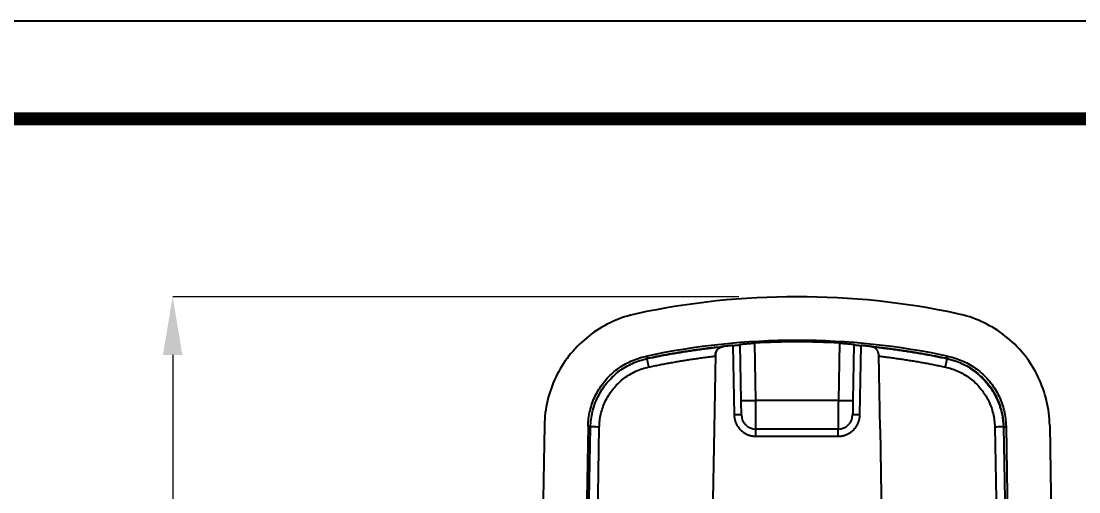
# Model space of a CAD drawing. Extents: x 0 to 395, y 0 to 289.
# Drawn here: x 61.4 to 134, y 257 to 289.4 of the extents above; entities that cross this region are included whole.
import ezdxf

# ---------------------------------------------------------------- set-up
doc = ezdxf.new("R2010")
doc.units = 0
doc.header["$LTSCALE"] = 10
doc.header["$MEASUREMENT"] = 0
doc.header["$PDMODE"] = 3
doc.header["$PDSIZE"] = -10
doc.layers.get('0').update_dxf_attribs({"linetype": 'CONTINUOUS'})
doc.layers.get('DEFPOINTS').update_dxf_attribs({"linetype": 'CONTINUOUS'})
doc.layers.add('1', color=7, linetype='CONTINUOUS')
doc.styles.add('Daelim Dimension', font='')
doc.styles.get('Daelim Dimension').set_extended_font_data('나눔고딕')
doc.dimstyles.new('DEFAULT', dxfattribs={"dimscale": 2, "dimtxt": 2, "dimasz": 2, "dimexe": 0, "dimexo": 2, "dimgap": 1, "dimtad": 1, "dimdec": 0, "dimzin": 9, "dimdsep": 46, "dimtxsty": 'Daelim Dimension', "dimcen": 0.5, "dimclrd": 5, "dimclre": 5, "dimclrt": 256, "dimadec": 1, "dimazin": 0, "dimtfac": 1, "dimtdec": 0, "dimtix": 1, "dimtmove": 0, "dimatfit": 3, "dimfxl": 1, "dimtolj": 1, "dimtzin": 1, "dimlwd": 9, "dimlwe": 9, "dimarcsym": 0})

# ---------------------------------------------------------------- blocks, each defined once
blk = doc.blocks.new('*D7')
at = {"color": 5, "linetype": 'ByBlock', "lineweight": 9, "ltscale": 0.5, "transparency": 16777216}
for p, q in [((110.67, 270.43), (71.782, 270.43)), ((71.782, 266.43), (71.782, 213.906)), ((110.67, 209.906), (71.782, 209.906))]:
    blk.add_line(p, q, dxfattribs=at)
at = {"color": 5, "ltscale": 0.5, "transparency": 16777216}
for points in [[(71.116, 266.43), (72.449, 266.43), (71.782, 270.43)], [(71.116, 213.906), (72.449, 213.906), (71.782, 209.906)]]:
    blk.add_solid(points, dxfattribs=at)
at = {"layer": 'DEFPOINTS', "color": 0, "ltscale": 0.5, "transparency": 16777216}
for p in [(114.67, 270.43), (71.782, 209.906), (114.67, 209.906)]:
    blk.add_point(p, dxfattribs=at)
at = {"color": 7, "ltscale": 0.5, "transparency": 16777216, "insert": (66.516, 240.168), "char_height": 6, "attachment_point": 5, "rotation": 90, "style": 'Daelim Dimension'}
blk.add_mtext('\\A1;61', dxfattribs=at)

msp = doc.modelspace()

# ---------------------------------------------------------------- linework, layer by layer
at = {"ltscale": 0.5}
msp.add_lwpolyline([(0, 0), (394.94, 0), (394.94, 289.38), (0, 289.38)], close=True, dxfattribs=at)
at = {"color": 5, "linetype": 'ByBlock', "lineweight": 200, "const_width": 0.91}
msp.add_lwpolyline([(6.351, 12.391), (388.551, 12.391), (388.551, 282.661), (6.351, 282.661)], close=True, dxfattribs=at)
at = {"layer": '1'}
for p, q in [((110.267, 267.076), (110.351, 262.312)), ((110.833, 263.294), (110.766, 267.156)), ((111.833, 263.294), (111.764, 267.242)), ((117.575, 267.242), (117.506, 263.294)), ((118.574, 267.156), (118.506, 263.294)), ((118.989, 262.312), (119.072, 267.076)), ((109.058, 266.425), (108.97, 261.355)), ((120.37, 261.355), (120.281, 266.425)), ((117.506, 263.294), (111.833, 263.294)), ((97.317, 261.583), (96.505, 215.074)), ((132.023, 261.583), (132.835, 215.074)), ((100.317, 261.53), (99.52, 215.869)), ((100.178, 244.168), (100.486, 261.471)), ((100.778, 244.168), (101.086, 261.471)), ((108.97, 261.355), (108.733, 247.795)), ((111.85, 260.838), (111.85, 261.329)), ((117.489, 261.329), (111.85, 261.329)), ((111.85, 260.838), (117.489, 260.838)), ((117.489, 260.838), (117.489, 261.329)), ((120.37, 261.355), (120.606, 247.795)), ((128.254, 261.471), (128.561, 244.168)), ((128.854, 261.471), (129.161, 244.168)), ((129.023, 261.53), (129.82, 215.869))]:
    msp.add_line(p, q, dxfattribs=at)
for points in [[(103.644, 269.266), (103.433, 269.218), (103.224, 269.164), (103.018, 269.105), (102.813, 269.041), (102.611, 268.971), (102.41, 268.896), (102.212, 268.816), (102.016, 268.73), (101.822, 268.639), (101.63, 268.543), (101.441, 268.441), (101.253, 268.334), (101.068, 268.222), (100.887, 268.105), (100.709, 267.983), (100.535, 267.857), (100.365, 267.727), (100.199, 267.592), (100.036, 267.453), (99.877, 267.31), (99.722, 267.163), (99.571, 267.011), (99.424, 266.855), (99.28, 266.694), (99.14, 266.529), (99.005, 266.36), (98.875, 266.188), (98.749, 266.013), (98.629, 265.836), (98.514, 265.655), (98.404, 265.472), (98.299, 265.286), (98.198, 265.097), (98.103, 264.905), (98.013, 264.71), (97.928, 264.513), (97.848, 264.312), (97.773, 264.109), (97.703, 263.904), (97.64, 263.699), (97.582, 263.492), (97.53, 263.284), (97.484, 263.075), (97.443, 262.865), (97.408, 262.654), (97.378, 262.442), (97.354, 262.228), (97.336, 262.014), (97.323, 261.799), (97.317, 261.583)], [(132.023, 261.583), (132.016, 261.799), (132.004, 262.014), (131.985, 262.228), (131.961, 262.441), (131.932, 262.653), (131.897, 262.864), (131.856, 263.074), (131.81, 263.283), (131.757, 263.491), (131.7, 263.698), (131.636, 263.903), (131.567, 264.108), (131.492, 264.311), (131.412, 264.512), (131.327, 264.709), (131.237, 264.904), (131.141, 265.096), (131.041, 265.285), (130.936, 265.471), (130.826, 265.654), (130.711, 265.835), (130.591, 266.012), (130.465, 266.187), (130.335, 266.359), (130.2, 266.528), (130.06, 266.693), (129.917, 266.854), (129.769, 267.01), (129.618, 267.162), (129.463, 267.31), (129.304, 267.453), (129.141, 267.592), (128.975, 267.727), (128.805, 267.857), (128.631, 267.983), (128.454, 268.104), (128.273, 268.221), (128.087, 268.334), (127.9, 268.441), (127.71, 268.543), (127.518, 268.639), (127.324, 268.73), (127.128, 268.816), (126.929, 268.896), (126.729, 268.971), (126.527, 269.041), (126.322, 269.105), (126.115, 269.164), (125.906, 269.218), (125.695, 269.266)], [(104.369, 266.177), (104.472, 266.199), (104.576, 266.221), (104.68, 266.242), (104.783, 266.263), (104.887, 266.284), (104.991, 266.305), (105.095, 266.325), (105.199, 266.346), (105.303, 266.366), (105.407, 266.386), (105.511, 266.405), (105.615, 266.425), (105.719, 266.444), (105.823, 266.463), (105.927, 266.482), (106.032, 266.5), (106.136, 266.519), (106.24, 266.537), (106.345, 266.554), (106.449, 266.572), (106.553, 266.59), (106.658, 266.607), (106.762, 266.624), (106.867, 266.64), (106.972, 266.657), (107.076, 266.673), (107.181, 266.689), (107.286, 266.705), (107.39, 266.721), (107.495, 266.736), (107.6, 266.751), (107.705, 266.766), (107.81, 266.781), (107.914, 266.796), (108.019, 266.81), (108.124, 266.824), (108.229, 266.838), (108.334, 266.852), (108.439, 266.865), (108.544, 266.878), (108.65, 266.891), (108.755, 266.904), (108.86, 266.916), (108.965, 266.929), (109.07, 266.941), (109.175, 266.952), (109.281, 266.964), (109.386, 266.975), (109.491, 266.987), (109.597, 266.998)], [(109.164, 266.953), (109.069, 266.942), (108.975, 266.931), (108.88, 266.92), (108.786, 266.909), (108.691, 266.898), (108.597, 266.886), (108.502, 266.874), (108.408, 266.862), (108.313, 266.85), (108.219, 266.838), (108.124, 266.826), (108.03, 266.813), (107.936, 266.8), (107.841, 266.787), (107.747, 266.774), (107.653, 266.76), (107.558, 266.747), (107.464, 266.733), (107.37, 266.719), (107.275, 266.705), (107.181, 266.691), (107.087, 266.676), (106.993, 266.662), (106.898, 266.647), (106.804, 266.632), (106.71, 266.617), (106.616, 266.601), (106.522, 266.586), (106.427, 266.57), (106.333, 266.554), (106.239, 266.538), (106.145, 266.521), (106.051, 266.505), (105.957, 266.488), (105.863, 266.471), (105.769, 266.454), (105.675, 266.437), (105.581, 266.42), (105.487, 266.402), (105.393, 266.384), (105.299, 266.366), (105.205, 266.348), (105.111, 266.33), (105.017, 266.311), (104.923, 266.293), (104.829, 266.274), (104.735, 266.255), (104.642, 266.235), (104.548, 266.216), (104.454, 266.196)], [(109.597, 267.012), (109.579, 267.01), (109.562, 267.007), (109.545, 267.004), (109.528, 267), (109.511, 266.996), (109.494, 266.992), (109.478, 266.987), (109.461, 266.982), (109.445, 266.976), (109.429, 266.969), (109.413, 266.962), (109.397, 266.955), (109.381, 266.947), (109.366, 266.939), (109.351, 266.93), (109.336, 266.921), (109.322, 266.911), (109.307, 266.901), (109.293, 266.891), (109.28, 266.88), (109.266, 266.869), (109.253, 266.858), (109.241, 266.846), (109.228, 266.833), (109.216, 266.821), (109.205, 266.808), (109.193, 266.794), (109.183, 266.781), (109.172, 266.767), (109.162, 266.753), (109.153, 266.738), (109.144, 266.723), (109.135, 266.708), (109.127, 266.693), (109.119, 266.677), (109.111, 266.661), (109.104, 266.645), (109.098, 266.629), (109.092, 266.613), (109.086, 266.597), (109.081, 266.58), (109.077, 266.563), (109.073, 266.546), (109.069, 266.529), (109.066, 266.512), (109.064, 266.495), (109.061, 266.477), (109.06, 266.46), (109.059, 266.442), (109.058, 266.425)], [(109.058, 266.422), (109.059, 266.443), (109.06, 266.464), (109.063, 266.485), (109.066, 266.505), (109.069, 266.525), (109.073, 266.545), (109.078, 266.565), (109.084, 266.584), (109.09, 266.603), (109.096, 266.621), (109.104, 266.639), (109.111, 266.657), (109.119, 266.674), (109.128, 266.69), (109.137, 266.707), (109.146, 266.722), (109.156, 266.737), (109.166, 266.752), (109.177, 266.766), (109.187, 266.78), (109.198, 266.794), (109.21, 266.807), (109.221, 266.819), (109.233, 266.831), (109.245, 266.843), (109.258, 266.854), (109.27, 266.864), (109.283, 266.875), (109.296, 266.885), (109.309, 266.894), (109.322, 266.903), (109.336, 266.912), (109.349, 266.92), (109.363, 266.927), (109.377, 266.935), (109.391, 266.942), (109.405, 266.948), (109.419, 266.954), (109.434, 266.96), (109.448, 266.965), (109.463, 266.97), (109.477, 266.975), (109.492, 266.979), (109.507, 266.983), (109.521, 266.986), (109.536, 266.989), (109.551, 266.992), (109.566, 266.994), (109.581, 266.996), (109.597, 266.998)], [(110.267, 267.076), (110.254, 267.075), (110.241, 267.073), (110.227, 267.072), (110.214, 267.071), (110.2, 267.07), (110.187, 267.069), (110.173, 267.067), (110.16, 267.066), (110.147, 267.065), (110.133, 267.064), (110.12, 267.063), (110.106, 267.061), (110.093, 267.06), (110.08, 267.059), (110.066, 267.058), (110.053, 267.056), (110.039, 267.055), (110.026, 267.054), (110.012, 267.053), (109.999, 267.051), (109.986, 267.05), (109.972, 267.049), (109.959, 267.047), (109.945, 267.046), (109.932, 267.045), (109.919, 267.044), (109.905, 267.042), (109.892, 267.041), (109.878, 267.04), (109.865, 267.038), (109.852, 267.037), (109.838, 267.036), (109.825, 267.034), (109.811, 267.033), (109.798, 267.032), (109.784, 267.031), (109.771, 267.029), (109.758, 267.028), (109.744, 267.027), (109.731, 267.025), (109.717, 267.024), (109.704, 267.022), (109.691, 267.021), (109.677, 267.02), (109.664, 267.018), (109.65, 267.017), (109.637, 267.016), (109.624, 267.014), (109.61, 267.013), (109.597, 267.012)], [(110.267, 267.076), (110.283, 267.077), (110.299, 267.079), (110.314, 267.08), (110.33, 267.081), (110.345, 267.083), (110.361, 267.084), (110.376, 267.086), (110.391, 267.087), (110.406, 267.088), (110.421, 267.09), (110.436, 267.091), (110.451, 267.093), (110.466, 267.094), (110.48, 267.095), (110.494, 267.096), (110.508, 267.098), (110.521, 267.099), (110.534, 267.1), (110.547, 267.102), (110.56, 267.103), (110.573, 267.104), (110.585, 267.105), (110.597, 267.106), (110.609, 267.107), (110.62, 267.109), (110.631, 267.11), (110.641, 267.111), (110.652, 267.112), (110.661, 267.113), (110.671, 267.114), (110.68, 267.115), (110.688, 267.116), (110.697, 267.117), (110.705, 267.117), (110.712, 267.118), (110.719, 267.119), (110.725, 267.12), (110.731, 267.121), (110.737, 267.121), (110.742, 267.122), (110.746, 267.123), (110.751, 267.123), (110.754, 267.124), (110.758, 267.124), (110.76, 267.125), (110.762, 267.125), (110.764, 267.126), (110.765, 267.126), (110.766, 267.126), (110.766, 267.127)], [(110.766, 267.156), (110.766, 267.157), (110.768, 267.158), (110.77, 267.158), (110.774, 267.159), (110.778, 267.16), (110.784, 267.161), (110.79, 267.162), (110.797, 267.163), (110.805, 267.164), (110.815, 267.166), (110.825, 267.167), (110.836, 267.168), (110.848, 267.17), (110.861, 267.171), (110.875, 267.173), (110.889, 267.174), (110.905, 267.176), (110.921, 267.178), (110.938, 267.179), (110.956, 267.181), (110.975, 267.183), (110.995, 267.185), (111.015, 267.187), (111.036, 267.189), (111.058, 267.191), (111.08, 267.193), (111.103, 267.195), (111.127, 267.197), (111.151, 267.199), (111.176, 267.201), (111.202, 267.203), (111.228, 267.205), (111.255, 267.208), (111.283, 267.21), (111.31, 267.212), (111.338, 267.214), (111.367, 267.216), (111.396, 267.218), (111.425, 267.22), (111.454, 267.222), (111.484, 267.225), (111.515, 267.227), (111.545, 267.229), (111.576, 267.231), (111.607, 267.233), (111.638, 267.235), (111.67, 267.237), (111.701, 267.239), (111.733, 267.241), (111.764, 267.242)], [(117.575, 267.242), (117.607, 267.241), (117.638, 267.239), (117.669, 267.237), (117.701, 267.235), (117.731, 267.233), (117.762, 267.231), (117.793, 267.229), (117.823, 267.227), (117.853, 267.225), (117.884, 267.223), (117.913, 267.22), (117.943, 267.218), (117.972, 267.216), (118, 267.214), (118.028, 267.212), (118.056, 267.21), (118.083, 267.208), (118.11, 267.205), (118.136, 267.203), (118.162, 267.201), (118.187, 267.199), (118.211, 267.197), (118.235, 267.195), (118.259, 267.193), (118.281, 267.191), (118.303, 267.189), (118.324, 267.187), (118.344, 267.185), (118.364, 267.183), (118.382, 267.181), (118.4, 267.18), (118.418, 267.178), (118.434, 267.176), (118.45, 267.174), (118.465, 267.173), (118.478, 267.171), (118.491, 267.17), (118.503, 267.168), (118.514, 267.167), (118.524, 267.166), (118.534, 267.164), (118.542, 267.163), (118.549, 267.162), (118.556, 267.161), (118.561, 267.16), (118.566, 267.159), (118.569, 267.158), (118.572, 267.158), (118.573, 267.157), (118.574, 267.156)], [(118.573, 267.127), (118.573, 267.126), (118.574, 267.126), (118.575, 267.126), (118.577, 267.125), (118.579, 267.125), (118.582, 267.124), (118.585, 267.124), (118.589, 267.123), (118.593, 267.123), (118.597, 267.122), (118.602, 267.121), (118.608, 267.121), (118.614, 267.12), (118.621, 267.119), (118.627, 267.118), (118.635, 267.117), (118.642, 267.117), (118.651, 267.116), (118.659, 267.115), (118.668, 267.114), (118.678, 267.113), (118.687, 267.112), (118.698, 267.111), (118.708, 267.11), (118.719, 267.109), (118.73, 267.108), (118.742, 267.106), (118.754, 267.105), (118.766, 267.104), (118.778, 267.103), (118.791, 267.102), (118.804, 267.1), (118.818, 267.099), (118.831, 267.098), (118.845, 267.097), (118.859, 267.095), (118.874, 267.094), (118.888, 267.093), (118.903, 267.091), (118.917, 267.09), (118.932, 267.088), (118.947, 267.087), (118.963, 267.086), (118.978, 267.084), (118.994, 267.083), (119.009, 267.082), (119.025, 267.08), (119.041, 267.079), (119.056, 267.077), (119.072, 267.076)], [(119.743, 267.012), (119.729, 267.013), (119.716, 267.014), (119.702, 267.016), (119.689, 267.017), (119.676, 267.018), (119.662, 267.02), (119.649, 267.021), (119.635, 267.022), (119.622, 267.024), (119.609, 267.025), (119.595, 267.027), (119.582, 267.028), (119.568, 267.029), (119.555, 267.031), (119.542, 267.032), (119.528, 267.033), (119.515, 267.034), (119.501, 267.036), (119.488, 267.037), (119.474, 267.038), (119.461, 267.04), (119.448, 267.041), (119.434, 267.042), (119.421, 267.044), (119.407, 267.045), (119.394, 267.046), (119.381, 267.047), (119.367, 267.049), (119.354, 267.05), (119.34, 267.051), (119.327, 267.053), (119.314, 267.054), (119.3, 267.055), (119.287, 267.056), (119.273, 267.058), (119.26, 267.059), (119.246, 267.06), (119.233, 267.061), (119.22, 267.063), (119.206, 267.064), (119.193, 267.065), (119.179, 267.066), (119.166, 267.067), (119.153, 267.069), (119.139, 267.07), (119.126, 267.071), (119.112, 267.072), (119.099, 267.073), (119.085, 267.075), (119.072, 267.076)], [(120.281, 266.425), (120.281, 266.442), (120.28, 266.46), (120.278, 266.477), (120.276, 266.494), (120.273, 266.512), (120.27, 266.529), (120.267, 266.546), (120.263, 266.562), (120.258, 266.579), (120.253, 266.596), (120.248, 266.613), (120.242, 266.629), (120.235, 266.645), (120.228, 266.661), (120.221, 266.677), (120.213, 266.692), (120.205, 266.708), (120.196, 266.723), (120.187, 266.737), (120.177, 266.752), (120.168, 266.766), (120.157, 266.78), (120.146, 266.794), (120.135, 266.807), (120.123, 266.82), (120.111, 266.833), (120.099, 266.845), (120.086, 266.857), (120.073, 266.869), (120.06, 266.88), (120.047, 266.891), (120.033, 266.901), (120.018, 266.911), (120.004, 266.921), (119.989, 266.93), (119.974, 266.939), (119.958, 266.947), (119.943, 266.955), (119.927, 266.962), (119.911, 266.969), (119.895, 266.975), (119.879, 266.981), (119.862, 266.987), (119.846, 266.992), (119.829, 266.996), (119.812, 267), (119.795, 267.004), (119.777, 267.007), (119.76, 267.01), (119.743, 267.012)], [(119.743, 266.998), (119.848, 266.987), (119.953, 266.975), (120.059, 266.964), (120.164, 266.952), (120.269, 266.941), (120.374, 266.929), (120.48, 266.916), (120.585, 266.904), (120.69, 266.891), (120.795, 266.878), (120.9, 266.865), (121.005, 266.852), (121.11, 266.838), (121.215, 266.824), (121.32, 266.81), (121.425, 266.796), (121.53, 266.781), (121.635, 266.766), (121.74, 266.751), (121.844, 266.736), (121.949, 266.721), (122.054, 266.705), (122.159, 266.689), (122.263, 266.673), (122.368, 266.657), (122.472, 266.64), (122.577, 266.624), (122.681, 266.607), (122.786, 266.59), (122.89, 266.572), (122.995, 266.554), (123.099, 266.537), (123.204, 266.519), (123.308, 266.5), (123.412, 266.482), (123.516, 266.463), (123.62, 266.444), (123.725, 266.425), (123.829, 266.405), (123.933, 266.386), (124.037, 266.366), (124.141, 266.346), (124.245, 266.325), (124.348, 266.305), (124.452, 266.284), (124.556, 266.263), (124.66, 266.242), (124.764, 266.221), (124.867, 266.199), (124.971, 266.177)], [(124.885, 266.196), (124.787, 266.217), (124.689, 266.237), (124.59, 266.257), (124.492, 266.277), (124.393, 266.297), (124.295, 266.317), (124.196, 266.336), (124.098, 266.355), (123.999, 266.374), (123.9, 266.393), (123.802, 266.412), (123.703, 266.43), (123.604, 266.448), (123.506, 266.466), (123.407, 266.484), (123.308, 266.501), (123.209, 266.519), (123.11, 266.536), (123.012, 266.553), (122.913, 266.57), (122.814, 266.586), (122.715, 266.603), (122.616, 266.619), (122.517, 266.635), (122.418, 266.65), (122.319, 266.666), (122.22, 266.681), (122.121, 266.697), (122.022, 266.711), (121.923, 266.726), (121.823, 266.741), (121.724, 266.755), (121.625, 266.769), (121.526, 266.783), (121.427, 266.797), (121.327, 266.811), (121.228, 266.824), (121.129, 266.837), (121.029, 266.85), (120.93, 266.863), (120.831, 266.875), (120.731, 266.888), (120.632, 266.9), (120.532, 266.912), (120.433, 266.923), (120.333, 266.935), (120.234, 266.946), (120.134, 266.957), (120.035, 266.968), (119.935, 266.979)], [(100.317, 261.53), (100.321, 261.665), (100.329, 261.799), (100.34, 261.933), (100.355, 262.066), (100.373, 262.199), (100.395, 262.331), (100.421, 262.462), (100.45, 262.592), (100.482, 262.722), (100.519, 262.851), (100.558, 262.98), (100.601, 263.108), (100.648, 263.235), (100.698, 263.36), (100.752, 263.484), (100.808, 263.606), (100.868, 263.725), (100.93, 263.844), (100.996, 263.96), (101.065, 264.074), (101.137, 264.187), (101.212, 264.298), (101.29, 264.407), (101.371, 264.515), (101.456, 264.62), (101.543, 264.724), (101.633, 264.824), (101.725, 264.922), (101.82, 265.017), (101.917, 265.109), (102.016, 265.199), (102.118, 265.285), (102.222, 265.37), (102.328, 265.451), (102.436, 265.53), (102.547, 265.606), (102.661, 265.679), (102.776, 265.749), (102.894, 265.816), (103.012, 265.88), (103.132, 265.94), (103.253, 265.997), (103.376, 266.05), (103.5, 266.101), (103.625, 266.147), (103.752, 266.191), (103.88, 266.231), (104.009, 266.268), (104.139, 266.301), (104.271, 266.331)], [(100.486, 261.471), (100.49, 261.603), (100.497, 261.734), (100.509, 261.865), (100.523, 261.996), (100.542, 262.127), (100.563, 262.257), (100.588, 262.386), (100.617, 262.514), (100.649, 262.642), (100.685, 262.769), (100.724, 262.895), (100.766, 263.019), (100.812, 263.143), (100.861, 263.265), (100.913, 263.386), (100.968, 263.506), (101.027, 263.624), (101.089, 263.74), (101.154, 263.854), (101.221, 263.967), (101.292, 264.078), (101.366, 264.187), (101.443, 264.294), (101.523, 264.399), (101.605, 264.502), (101.69, 264.602), (101.778, 264.7), (101.869, 264.796), (101.962, 264.889), (102.057, 264.98), (102.155, 265.068), (102.255, 265.154), (102.358, 265.237), (102.462, 265.317), (102.569, 265.394), (102.678, 265.468), (102.789, 265.539), (102.901, 265.607), (103.016, 265.673), (103.132, 265.735), (103.25, 265.794), (103.369, 265.85), (103.49, 265.902), (103.612, 265.952), (103.735, 265.998), (103.86, 266.04), (103.986, 266.08), (104.112, 266.115), (104.24, 266.148), (104.369, 266.177)], [(104.454, 266.196), (104.45, 266.199), (104.447, 266.201), (104.443, 266.204), (104.44, 266.207), (104.436, 266.209), (104.433, 266.212), (104.429, 266.215), (104.426, 266.217), (104.422, 266.22), (104.418, 266.222), (104.415, 266.225), (104.411, 266.228), (104.408, 266.23), (104.404, 266.233), (104.4, 266.236), (104.397, 266.238), (104.393, 266.241), (104.39, 266.244), (104.386, 266.247), (104.382, 266.249), (104.379, 266.252), (104.375, 266.255), (104.372, 266.257), (104.368, 266.26), (104.364, 266.263), (104.361, 266.265), (104.357, 266.268), (104.353, 266.271), (104.35, 266.274), (104.346, 266.276), (104.342, 266.279), (104.339, 266.282), (104.335, 266.284), (104.331, 266.287), (104.327, 266.29), (104.324, 266.293), (104.32, 266.295), (104.316, 266.298), (104.313, 266.301), (104.309, 266.304), (104.305, 266.306), (104.301, 266.309), (104.298, 266.312), (104.294, 266.315), (104.29, 266.318), (104.286, 266.32), (104.283, 266.323), (104.279, 266.326), (104.275, 266.329), (104.271, 266.331)], [(104.493, 265.601), (104.584, 265.62), (104.674, 265.639), (104.765, 265.658), (104.856, 265.676), (104.947, 265.695), (105.037, 265.713), (105.128, 265.731), (105.219, 265.749), (105.31, 265.767), (105.401, 265.784), (105.491, 265.802), (105.582, 265.819), (105.673, 265.836), (105.764, 265.853), (105.855, 265.869), (105.946, 265.886), (106.037, 265.902), (106.128, 265.919), (106.22, 265.935), (106.311, 265.95), (106.402, 265.966), (106.493, 265.982), (106.584, 265.997), (106.676, 266.012), (106.767, 266.027), (106.858, 266.042), (106.949, 266.057), (107.041, 266.071), (107.132, 266.085), (107.223, 266.099), (107.315, 266.113), (107.406, 266.127), (107.498, 266.141), (107.589, 266.154), (107.681, 266.167), (107.772, 266.181), (107.864, 266.193), (107.956, 266.206), (108.047, 266.219), (108.139, 266.231), (108.231, 266.243), (108.322, 266.256), (108.414, 266.267), (108.506, 266.279), (108.598, 266.291), (108.689, 266.302), (108.781, 266.313), (108.873, 266.324), (108.965, 266.335), (109.057, 266.346)], [(120.283, 266.346), (120.374, 266.335), (120.466, 266.324), (120.558, 266.313), (120.65, 266.302), (120.742, 266.291), (120.834, 266.279), (120.925, 266.267), (121.017, 266.256), (121.109, 266.243), (121.2, 266.231), (121.292, 266.219), (121.384, 266.206), (121.475, 266.194), (121.567, 266.181), (121.658, 266.167), (121.75, 266.154), (121.841, 266.141), (121.933, 266.127), (122.024, 266.113), (122.116, 266.099), (122.207, 266.085), (122.299, 266.071), (122.39, 266.057), (122.481, 266.042), (122.572, 266.027), (122.664, 266.012), (122.755, 265.997), (122.846, 265.982), (122.937, 265.966), (123.029, 265.95), (123.12, 265.935), (123.211, 265.919), (123.302, 265.902), (123.393, 265.886), (123.484, 265.869), (123.575, 265.853), (123.666, 265.836), (123.757, 265.819), (123.848, 265.802), (123.939, 265.784), (124.03, 265.767), (124.12, 265.749), (124.211, 265.731), (124.302, 265.713), (124.393, 265.695), (124.484, 265.676), (124.574, 265.658), (124.665, 265.639), (124.756, 265.62), (124.846, 265.601)], [(125.068, 266.331), (125.065, 266.329), (125.061, 266.326), (125.057, 266.324), (125.054, 266.321), (125.05, 266.318), (125.047, 266.316), (125.043, 266.313), (125.04, 266.31), (125.036, 266.308), (125.032, 266.305), (125.029, 266.302), (125.025, 266.3), (125.022, 266.297), (125.018, 266.294), (125.014, 266.292), (125.011, 266.289), (125.007, 266.286), (125.004, 266.284), (125, 266.281), (124.996, 266.278), (124.993, 266.276), (124.989, 266.273), (124.985, 266.27), (124.982, 266.267), (124.978, 266.265), (124.974, 266.262), (124.971, 266.259), (124.967, 266.257), (124.963, 266.254), (124.96, 266.251), (124.956, 266.248), (124.952, 266.246), (124.949, 266.243), (124.945, 266.24), (124.941, 266.238), (124.938, 266.235), (124.934, 266.232), (124.93, 266.229), (124.927, 266.227), (124.923, 266.224), (124.919, 266.221), (124.915, 266.218), (124.912, 266.216), (124.908, 266.213), (124.904, 266.21), (124.9, 266.207), (124.897, 266.204), (124.893, 266.202), (124.889, 266.199), (124.885, 266.196)], [(124.885, 266.196), (124.898, 266.193), (124.911, 266.191), (124.924, 266.188), (124.937, 266.185), (124.949, 266.182), (124.962, 266.179), (124.975, 266.177), (124.987, 266.174), (125, 266.171), (125.013, 266.168), (125.025, 266.165), (125.038, 266.162), (125.051, 266.158), (125.063, 266.155), (125.076, 266.152), (125.088, 266.149), (125.101, 266.146), (125.114, 266.143), (125.126, 266.139), (125.139, 266.136), (125.151, 266.133), (125.164, 266.129), (125.176, 266.126), (125.189, 266.122), (125.201, 266.119), (125.214, 266.115), (125.226, 266.112), (125.239, 266.108), (125.251, 266.105), (125.263, 266.101), (125.276, 266.097), (125.288, 266.094), (125.301, 266.09), (125.313, 266.086), (125.325, 266.083), (125.338, 266.079), (125.35, 266.075), (125.362, 266.071), (125.375, 266.067), (125.387, 266.063), (125.399, 266.059), (125.411, 266.055), (125.424, 266.051), (125.436, 266.047), (125.448, 266.043), (125.46, 266.039), (125.473, 266.035), (125.485, 266.031), (125.497, 266.026), (125.509, 266.022)], [(124.971, 266.177), (125.099, 266.148), (125.227, 266.115), (125.354, 266.08), (125.479, 266.04), (125.604, 265.998), (125.727, 265.952), (125.85, 265.902), (125.97, 265.85), (126.09, 265.794), (126.207, 265.735), (126.324, 265.673), (126.438, 265.607), (126.551, 265.539), (126.661, 265.468), (126.77, 265.394), (126.877, 265.317), (126.982, 265.237), (127.084, 265.154), (127.184, 265.068), (127.282, 264.98), (127.378, 264.889), (127.471, 264.796), (127.561, 264.7), (127.649, 264.602), (127.734, 264.502), (127.817, 264.399), (127.896, 264.294), (127.973, 264.187), (128.047, 264.078), (128.118, 263.967), (128.186, 263.854), (128.251, 263.74), (128.313, 263.624), (128.371, 263.506), (128.427, 263.386), (128.479, 263.265), (128.528, 263.143), (128.573, 263.019), (128.616, 262.895), (128.655, 262.769), (128.69, 262.642), (128.722, 262.514), (128.751, 262.386), (128.776, 262.257), (128.798, 262.127), (128.816, 261.996), (128.831, 261.865), (128.842, 261.734), (128.85, 261.603), (128.854, 261.471)], [(125.068, 266.331), (125.2, 266.301), (125.33, 266.268), (125.46, 266.231), (125.588, 266.191), (125.714, 266.147), (125.839, 266.101), (125.963, 266.05), (126.086, 265.997), (126.207, 265.94), (126.327, 265.88), (126.445, 265.816), (126.562, 265.749), (126.678, 265.679), (126.792, 265.606), (126.903, 265.53), (127.011, 265.451), (127.118, 265.37), (127.221, 265.286), (127.323, 265.199), (127.422, 265.109), (127.519, 265.017), (127.614, 264.922), (127.706, 264.825), (127.796, 264.724), (127.883, 264.621), (127.968, 264.515), (128.049, 264.408), (128.127, 264.299), (128.202, 264.188), (128.274, 264.075), (128.343, 263.96), (128.409, 263.844), (128.472, 263.726), (128.531, 263.606), (128.588, 263.484), (128.641, 263.361), (128.691, 263.236), (128.738, 263.109), (128.781, 262.981), (128.821, 262.852), (128.857, 262.723), (128.889, 262.593), (128.918, 262.462), (128.944, 262.331), (128.966, 262.199), (128.984, 262.066), (128.999, 261.933), (129.011, 261.799), (129.019, 261.665), (129.023, 261.53)], [(101.086, 261.471), (101.089, 261.586), (101.096, 261.7), (101.105, 261.813), (101.118, 261.926), (101.133, 262.038), (101.152, 262.149), (101.173, 262.259), (101.197, 262.369), (101.223, 262.478), (101.253, 262.586), (101.286, 262.694), (101.321, 262.801), (101.36, 262.908), (101.402, 263.014), (101.446, 263.12), (101.494, 263.225), (101.545, 263.329), (101.599, 263.432), (101.655, 263.534), (101.714, 263.634), (101.776, 263.733), (101.841, 263.83), (101.908, 263.924), (101.977, 264.017), (102.049, 264.108), (102.124, 264.197), (102.2, 264.284), (102.279, 264.368), (102.361, 264.451), (102.444, 264.531), (102.53, 264.61), (102.618, 264.685), (102.708, 264.759), (102.8, 264.83), (102.894, 264.899), (102.99, 264.965), (103.087, 265.029), (103.187, 265.09), (103.288, 265.148), (103.391, 265.204), (103.495, 265.257), (103.601, 265.307), (103.708, 265.354), (103.816, 265.398), (103.926, 265.439), (104.037, 265.477), (104.149, 265.513), (104.262, 265.545), (104.377, 265.574), (104.493, 265.601)], [(124.846, 265.601), (124.958, 265.575), (125.069, 265.547), (125.178, 265.516), (125.286, 265.483), (125.393, 265.446), (125.499, 265.407), (125.604, 265.365), (125.707, 265.321), (125.809, 265.274), (125.91, 265.224), (126.01, 265.171), (126.109, 265.116), (126.206, 265.058), (126.303, 264.996), (126.398, 264.932), (126.492, 264.865), (126.585, 264.796), (126.676, 264.723), (126.765, 264.648), (126.852, 264.571), (126.937, 264.491), (127.02, 264.41), (127.1, 264.326), (127.178, 264.24), (127.254, 264.152), (127.327, 264.062), (127.397, 263.971), (127.465, 263.877), (127.531, 263.782), (127.594, 263.684), (127.654, 263.585), (127.712, 263.485), (127.767, 263.383), (127.82, 263.279), (127.869, 263.174), (127.916, 263.067), (127.96, 262.959), (128.001, 262.85), (128.039, 262.739), (128.074, 262.628), (128.106, 262.515), (128.135, 262.402), (128.161, 262.288), (128.184, 262.173), (128.203, 262.058), (128.22, 261.942), (128.233, 261.826), (128.243, 261.708), (128.25, 261.59), (128.254, 261.471)], [(126.436, 265.586), (126.523, 265.532), (126.609, 265.477), (126.693, 265.42), (126.775, 265.362), (126.857, 265.302), (126.937, 265.24), (127.016, 265.177), (127.093, 265.113), (127.169, 265.047), (127.244, 264.979), (127.317, 264.91), (127.389, 264.839), (127.46, 264.767), (127.529, 264.693), (127.597, 264.618), (127.664, 264.541), (127.729, 264.462), (127.793, 264.383), (127.854, 264.302), (127.914, 264.22), (127.972, 264.137), (128.028, 264.054), (128.083, 263.969), (128.136, 263.883), (128.187, 263.796), (128.236, 263.709), (128.283, 263.62), (128.329, 263.53), (128.373, 263.439), (128.415, 263.347), (128.455, 263.254), (128.494, 263.161), (128.531, 263.066), (128.566, 262.97), (128.598, 262.874), (128.629, 262.777), (128.658, 262.68), (128.685, 262.583), (128.709, 262.485), (128.732, 262.387), (128.753, 262.289), (128.771, 262.19), (128.788, 262.091), (128.803, 261.991), (128.816, 261.892), (128.827, 261.791), (128.835, 261.691), (128.842, 261.59), (128.847, 261.488), (128.849, 261.387)], [(110.85, 262.312), (110.85, 262.312), (110.85, 262.314), (110.85, 262.316), (110.85, 262.32), (110.85, 262.324), (110.85, 262.329), (110.85, 262.335), (110.85, 262.342), (110.85, 262.35), (110.85, 262.359), (110.849, 262.368), (110.849, 262.379), (110.849, 262.39), (110.849, 262.402), (110.849, 262.415), (110.848, 262.429), (110.848, 262.443), (110.848, 262.459), (110.848, 262.475), (110.847, 262.492), (110.847, 262.509), (110.847, 262.528), (110.846, 262.547), (110.846, 262.566), (110.846, 262.587), (110.845, 262.608), (110.845, 262.629), (110.845, 262.652), (110.844, 262.675), (110.844, 262.699), (110.843, 262.723), (110.843, 262.749), (110.842, 262.775), (110.842, 262.801), (110.841, 262.828), (110.841, 262.856), (110.84, 262.885), (110.84, 262.914), (110.839, 262.944), (110.839, 262.974), (110.838, 263.004), (110.838, 263.035), (110.837, 263.067), (110.837, 263.098), (110.836, 263.13), (110.836, 263.162), (110.835, 263.195), (110.834, 263.227), (110.834, 263.261), (110.833, 263.294)], [(111.85, 261.329), (111.85, 261.33), (111.85, 261.333), (111.85, 261.338), (111.85, 261.345), (111.85, 261.353), (111.85, 261.364), (111.85, 261.376), (111.85, 261.391), (111.85, 261.407), (111.85, 261.425), (111.85, 261.445), (111.849, 261.466), (111.849, 261.49), (111.849, 261.515), (111.849, 261.542), (111.849, 261.571), (111.848, 261.602), (111.848, 261.634), (111.848, 261.668), (111.848, 261.703), (111.847, 261.74), (111.847, 261.778), (111.847, 261.818), (111.846, 261.86), (111.846, 261.903), (111.845, 261.947), (111.845, 261.992), (111.845, 262.039), (111.844, 262.087), (111.844, 262.137), (111.843, 262.187), (111.843, 262.239), (111.842, 262.291), (111.842, 262.345), (111.841, 262.399), (111.841, 262.455), (111.84, 262.511), (111.84, 262.568), (111.839, 262.626), (111.839, 262.685), (111.838, 262.744), (111.838, 262.803), (111.837, 262.864), (111.836, 262.924), (111.836, 262.985), (111.835, 263.047), (111.835, 263.108), (111.834, 263.17), (111.834, 263.232), (111.833, 263.294)], [(117.506, 263.294), (117.506, 263.232), (117.505, 263.17), (117.505, 263.108), (117.504, 263.047), (117.504, 262.985), (117.503, 262.924), (117.502, 262.864), (117.502, 262.803), (117.501, 262.744), (117.501, 262.685), (117.5, 262.626), (117.5, 262.568), (117.499, 262.511), (117.499, 262.455), (117.498, 262.4), (117.498, 262.345), (117.497, 262.291), (117.497, 262.239), (117.496, 262.187), (117.496, 262.137), (117.495, 262.088), (117.495, 262.039), (117.494, 261.993), (117.494, 261.947), (117.494, 261.903), (117.493, 261.86), (117.493, 261.819), (117.493, 261.779), (117.492, 261.74), (117.492, 261.703), (117.492, 261.668), (117.491, 261.634), (117.491, 261.602), (117.491, 261.571), (117.491, 261.543), (117.49, 261.515), (117.49, 261.49), (117.49, 261.467), (117.49, 261.445), (117.49, 261.425), (117.49, 261.407), (117.489, 261.391), (117.489, 261.376), (117.489, 261.364), (117.489, 261.353), (117.489, 261.345), (117.489, 261.338), (117.489, 261.333), (117.489, 261.33), (117.489, 261.329)], [(118.506, 263.294), (118.506, 263.261), (118.505, 263.227), (118.504, 263.195), (118.504, 263.162), (118.503, 263.13), (118.503, 263.098), (118.502, 263.067), (118.502, 263.036), (118.501, 263.006), (118.501, 262.976), (118.5, 262.946), (118.5, 262.917), (118.499, 262.888), (118.499, 262.859), (118.498, 262.831), (118.498, 262.803), (118.497, 262.776), (118.497, 262.749), (118.496, 262.723), (118.496, 262.697), (118.495, 262.672), (118.495, 262.648), (118.494, 262.624), (118.494, 262.602), (118.494, 262.58), (118.493, 262.559), (118.493, 262.539), (118.493, 262.52), (118.492, 262.501), (118.492, 262.484), (118.492, 262.468), (118.491, 262.453), (118.491, 262.439), (118.491, 262.425), (118.491, 262.412), (118.49, 262.401), (118.49, 262.389), (118.49, 262.379), (118.49, 262.369), (118.49, 262.36), (118.49, 262.352), (118.49, 262.344), (118.489, 262.337), (118.489, 262.331), (118.489, 262.325), (118.489, 262.32), (118.489, 262.317), (118.489, 262.314), (118.489, 262.312), (118.489, 262.312)], [(110.351, 262.312), (110.352, 262.264), (110.355, 262.217), (110.36, 262.171), (110.365, 262.125), (110.373, 262.079), (110.381, 262.034), (110.391, 261.989), (110.403, 261.945), (110.415, 261.901), (110.43, 261.857), (110.445, 261.814), (110.462, 261.771), (110.48, 261.729), (110.499, 261.687), (110.52, 261.646), (110.541, 261.605), (110.565, 261.565), (110.589, 261.526), (110.614, 261.488), (110.641, 261.451), (110.669, 261.414), (110.697, 261.378), (110.727, 261.343), (110.758, 261.309), (110.79, 261.276), (110.823, 261.244), (110.857, 261.213), (110.892, 261.183), (110.928, 261.154), (110.965, 261.127), (111.003, 261.1), (111.042, 261.074), (111.082, 261.05), (111.123, 261.026), (111.165, 261.004), (111.207, 260.983), (111.251, 260.963), (111.295, 260.945), (111.339, 260.928), (111.384, 260.912), (111.429, 260.898), (111.475, 260.885), (111.521, 260.874), (111.567, 260.865), (111.613, 260.856), (111.66, 260.85), (111.707, 260.844), (111.754, 260.841), (111.802, 260.839), (111.85, 260.838)], [(117.489, 260.838), (117.543, 260.839), (117.596, 260.842), (117.649, 260.846), (117.701, 260.853), (117.753, 260.861), (117.805, 260.871), (117.856, 260.883), (117.907, 260.897), (117.957, 260.913), (118.007, 260.93), (118.056, 260.949), (118.105, 260.97), (118.152, 260.992), (118.199, 261.016), (118.244, 261.042), (118.289, 261.069), (118.332, 261.097), (118.373, 261.126), (118.414, 261.157), (118.452, 261.188), (118.489, 261.22), (118.525, 261.253), (118.559, 261.286), (118.591, 261.32), (118.621, 261.353), (118.65, 261.388), (118.677, 261.422), (118.703, 261.457), (118.727, 261.491), (118.75, 261.526), (118.772, 261.561), (118.793, 261.595), (118.812, 261.63), (118.83, 261.665), (118.847, 261.701), (118.863, 261.736), (118.878, 261.772), (118.893, 261.809), (118.906, 261.846), (118.919, 261.883), (118.93, 261.922), (118.941, 261.961), (118.951, 262.001), (118.96, 262.043), (118.968, 262.085), (118.974, 262.128), (118.98, 262.173), (118.984, 262.218), (118.987, 262.264), (118.989, 262.312)], [(100.484, 261.391), (100.481, 261.394), (100.478, 261.397), (100.474, 261.399), (100.471, 261.402), (100.468, 261.405), (100.465, 261.408), (100.461, 261.41), (100.458, 261.413), (100.455, 261.416), (100.452, 261.418), (100.448, 261.421), (100.445, 261.424), (100.442, 261.427), (100.438, 261.429), (100.435, 261.432), (100.432, 261.435), (100.428, 261.438), (100.425, 261.44), (100.422, 261.443), (100.418, 261.446), (100.415, 261.449), (100.412, 261.451), (100.408, 261.454), (100.405, 261.457), (100.402, 261.46), (100.398, 261.462), (100.395, 261.465), (100.392, 261.468), (100.388, 261.471), (100.385, 261.473), (100.381, 261.476), (100.378, 261.479), (100.375, 261.482), (100.371, 261.485), (100.368, 261.487), (100.365, 261.49), (100.361, 261.493), (100.358, 261.496), (100.354, 261.499), (100.351, 261.501), (100.348, 261.504), (100.344, 261.507), (100.341, 261.51), (100.337, 261.513), (100.334, 261.515), (100.33, 261.518), (100.327, 261.521), (100.324, 261.524), (100.32, 261.527), (100.317, 261.53)], [(129.023, 261.53), (129.02, 261.527), (129.016, 261.524), (129.013, 261.522), (129.01, 261.519), (129.007, 261.516), (129.003, 261.514), (129, 261.511), (128.997, 261.508), (128.993, 261.505), (128.99, 261.503), (128.987, 261.5), (128.984, 261.497), (128.98, 261.495), (128.977, 261.492), (128.974, 261.489), (128.97, 261.486), (128.967, 261.484), (128.964, 261.481), (128.96, 261.478), (128.957, 261.476), (128.954, 261.473), (128.95, 261.47), (128.947, 261.467), (128.944, 261.464), (128.94, 261.462), (128.937, 261.459), (128.934, 261.456), (128.93, 261.453), (128.927, 261.451), (128.924, 261.448), (128.92, 261.445), (128.917, 261.442), (128.913, 261.439), (128.91, 261.437), (128.907, 261.434), (128.903, 261.431), (128.9, 261.428), (128.896, 261.425), (128.893, 261.423), (128.89, 261.42), (128.886, 261.417), (128.883, 261.414), (128.879, 261.411), (128.876, 261.408), (128.872, 261.406), (128.869, 261.403), (128.866, 261.4), (128.862, 261.397), (128.859, 261.394), (128.855, 261.391)]]:
    msp.add_lwpolyline(points, dxfattribs=at)
for centre, radius, start, end in [((114.67, 217.626), 52.803, 77.94761, 102.05239), ((114.67, 217.626), 49.803, 77.94854, 102.05146), ((111.85, 262.329), 1, 181, 270), ((117.489, 262.329), 1, 270, 359)]:
    msp.add_arc(centre, radius, start, end, dxfattribs=at)
for centre, major_axis, ratio, start_param, end_param in [((114.67, 217.641), (0, -49.686), 1, 3.083083, 3.200102), ((104.493, 265.59), (-0.124, 0.587), 0.003622, 4.729466, 6.300639), ((124.846, 265.59), (0.124, 0.587), 0.003622, 6.265732, 7.836908), ((111.833, 263.312), (-1, -0.017), 0.01745, 0, 1.570492), ((117.506, 263.312), (1, -0.017), 0.01745, 4.712694, 6.283185), ((110.351, 262.303), (0.5, 0.009), 0.01745, 0, 1.570492), ((118.989, 262.303), (-0.5, 0.009), 0.01745, 4.712694, 6.283186), ((101.086, 261.461), (-0.6, 0.011), 0.01745, 4.712699, 6.300639), ((128.254, 261.461), (0.6, 0.011), 0.01745, 6.265732, 7.853672)]:
    msp.add_ellipse(centre, major_axis=major_axis, ratio=ratio, start_param=start_param, end_param=end_param, dxfattribs=at)

# ---------------------------------------------------------------- dimensions: what is measured, and where the dimension line sits
at = {"color": 5, "ltscale": 0.5}
dim = msp.add_linear_dim(base=(71.782, 209.906), p1=(114.67, 270.43), p2=(114.67, 209.906), angle=90, dimstyle='DEFAULT', override={"dimtxt": 3, "dimclrt": 7, "dimfxl": 1.25, "dimarcsym": 1}, dxfattribs=at)
dim.commit()
dim.dimension.update_dxf_attribs({"geometry": '*D7', "text_midpoint": (66.516, 240.168)})

doc.saveas('drawing.dxf')
